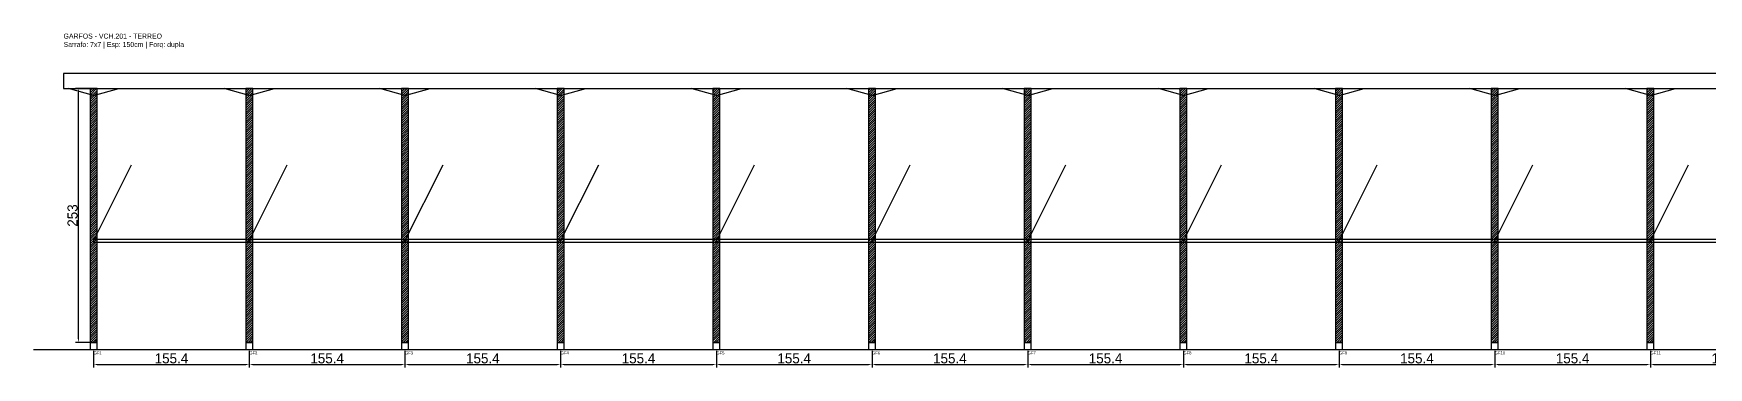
# Model space of a CAD drawing. Header units: metres. Extents: x -30 to 3353, y -25 to 308.
# Drawn here: x -30 to 1642, y -25 to 308 of the extents above; entities that cross this region are included whole.
import ezdxf

# ---------------------------------------------------------------- set-up
doc = ezdxf.new("R2010")
doc.units = ezdxf.units.M
for name, color, linetype in [('BARRA_ANCORAGEM', 1, 'Continuous'), ('COTA', 241, 'Continuous'), ('GARFOS OK', 3, 'Continuous'), ('NOME DA VIGA', 6, 'Continuous'), ('SARR_7x7', 40, 'Continuous'), ('TIRAS REESCORAMENTO', 252, 'Continuous'), ('VIGAS', 3, 'Continuous')]:
    doc.layers.add(name, color=color, linetype=linetype)
doc.dimstyles.new('EZ DXF', dxfattribs={"dimtxt": 10, "dimasz": 3.5, "dimexe": 3, "dimexo": 1.5, "dimgap": 1, "dimtad": 1, "dimdec": 1, "dimdsep": 46, "dimcen": 2.5, "dimazin": 3, "dimtfac": 1, "dimtmove": 0, "dimatfit": 3})

msp = doc.modelspace()

# ---------------------------------------------------------------- hatches: boundary and pattern name
at = {"layer": 'COTA'}
h = msp.add_hatch(dxfattribs=at)
h.set_pattern_fill('ANSI31', scale=0.5)
h.paths.add_polyline_path([(26.5, 0), (33.5, 0), (33.5, 253), (26.5, 253)])
h = msp.add_hatch(dxfattribs=at)
h.set_pattern_fill('ANSI31', scale=0.5)
h.paths.add_polyline_path([(181.87, 0), (188.87, 0), (188.87, 253), (181.87, 253)])
h = msp.add_hatch(dxfattribs=at)
h.set_pattern_fill('ANSI31', scale=0.5)
h.paths.add_polyline_path([(337.24, 0), (344.24, 0), (344.24, 253), (337.24, 253)])
h = msp.add_hatch(dxfattribs=at)
h.set_pattern_fill('ANSI31', scale=0.5)
h.paths.add_polyline_path([(492.6, 0), (499.6, 0), (499.6, 253), (492.6, 253)])
h = msp.add_hatch(dxfattribs=at)
h.set_pattern_fill('ANSI31', scale=0.5)
h.paths.add_polyline_path([(647.97, 0), (654.97, 0), (654.97, 253), (647.97, 253)])
h = msp.add_hatch(dxfattribs=at)
h.set_pattern_fill('ANSI31', scale=0.5)
h.paths.add_polyline_path([(803.34, 0), (810.34, 0), (810.34, 253), (803.34, 253)])
h = msp.add_hatch(dxfattribs=at)
h.set_pattern_fill('ANSI31', scale=0.5)
h.paths.add_polyline_path([(958.71, 0), (965.71, 0), (965.71, 253), (958.71, 253)])
h = msp.add_hatch(dxfattribs=at)
h.set_pattern_fill('ANSI31', scale=0.5)
h.paths.add_polyline_path([(1114.07, 0), (1121.07, 0), (1121.07, 253), (1114.07, 253)])
h = msp.add_hatch(dxfattribs=at)
h.set_pattern_fill('ANSI31', scale=0.5)
h.paths.add_polyline_path([(1269.44, 0), (1276.44, 0), (1276.44, 253), (1269.44, 253)])
h = msp.add_hatch(dxfattribs=at)
h.set_pattern_fill('ANSI31', scale=0.5)
h.paths.add_polyline_path([(1424.81, 0), (1431.81, 0), (1431.81, 253), (1424.81, 253)])
h = msp.add_hatch(dxfattribs=at)
h.set_pattern_fill('ANSI31', scale=0.5)
h.paths.add_polyline_path([(1580.18, 0), (1587.18, 0), (1587.18, 253), (1580.18, 253)])

# ---------------------------------------------------------------- linework, layer by layer
at = {"layer": 'BARRA_ANCORAGEM'}
for p, q in [((30, 101.2), (67.95, 177.1)), ((185.37, 101.2), (223.32, 177.1)), ((340.74, 101.2), (378.69, 177.1)), ((496.1, 101.2), (534.05, 177.1)), ((651.47, 101.2), (689.42, 177.1)), ((806.84, 101.2), (844.79, 177.1)), ((962.21, 101.2), (1000.16, 177.1)), ((1117.57, 101.2), (1155.52, 177.1)), ((1272.94, 101.2), (1310.89, 177.1)), ((1428.31, 101.2), (1466.26, 177.1)), ((1583.68, 101.2), (1621.63, 177.1))]:
    msp.add_line(p, q, dxfattribs=at)
at = {"layer": 'GARFOS OK'}
for p, q in [((30, 246), (5, 253)), ((5, 253), (55, 253)), ((30, 246), (55, 253)), ((185.37, 246), (160.37, 253)), ((160.37, 253), (210.37, 253)), ((185.37, 246), (210.37, 253)), ((340.74, 246), (315.74, 253)), ((315.74, 253), (365.74, 253)), ((340.74, 246), (365.74, 253)), ((496.1, 246), (471.1, 253)), ((471.1, 253), (521.1, 253)), ((496.1, 246), (521.1, 253)), ((651.47, 246), (626.47, 253)), ((626.47, 253), (676.47, 253)), ((651.47, 246), (676.47, 253)), ((806.84, 246), (781.84, 253)), ((781.84, 253), (831.84, 253)), ((806.84, 246), (831.84, 253)), ((962.21, 246), (937.21, 253)), ((937.21, 253), (987.21, 253)), ((962.21, 246), (987.21, 253)), ((1117.57, 246), (1092.57, 253)), ((1092.57, 253), (1142.57, 253)), ((1117.57, 246), (1142.57, 253)), ((1272.94, 246), (1247.94, 253)), ((1247.94, 253), (1297.94, 253)), ((1272.94, 246), (1297.94, 253)), ((1428.31, 246), (1403.31, 253)), ((1403.31, 253), (1453.31, 253)), ((1428.31, 246), (1453.31, 253)), ((1583.68, 246), (1558.68, 253)), ((1558.68, 253), (1608.68, 253)), ((1583.68, 246), (1608.68, 253))]:
    msp.add_line(p, q, dxfattribs=at)
at = {"layer": 'GARFOS OK', "linetype": 'CONTINUOUS'}
msp.add_line((-30, -7), (3352.72, -7), dxfattribs=at)
at = {"layer": 'GARFOS OK'}
for points in [[(26.5, 0), (33.5, 0), (33.5, 253), (26.5, 253), (26.5, 0)], [(181.87, 0), (188.87, 0), (188.87, 253), (181.87, 253), (181.87, 0)], [(337.24, 0), (344.24, 0), (344.24, 253), (337.24, 253), (337.24, 0)], [(492.6, 0), (499.6, 0), (499.6, 253), (492.6, 253), (492.6, 0)], [(647.97, 0), (654.97, 0), (654.97, 253), (647.97, 253), (647.97, 0)], [(803.34, 0), (810.34, 0), (810.34, 253), (803.34, 253), (803.34, 0)], [(958.71, 0), (965.71, 0), (965.71, 253), (958.71, 253), (958.71, 0)], [(1114.07, 0), (1121.07, 0), (1121.07, 253), (1114.07, 253), (1114.07, 0)], [(1269.44, 0), (1276.44, 0), (1276.44, 253), (1269.44, 253), (1269.44, 0)], [(1424.81, 0), (1431.81, 0), (1431.81, 253), (1424.81, 253), (1424.81, 0)], [(1580.18, 0), (1587.18, 0), (1587.18, 253), (1580.18, 253), (1580.18, 0)]]:
    msp.add_lwpolyline(points, dxfattribs=at)
at = {"layer": 'SARR_7x7'}
for points in [[(26.5, -7), (33.5, -7), (33.5, 0), (26.5, 0), (26.5, -7)], [(181.87, -7), (188.87, -7), (188.87, 0), (181.87, 0), (181.87, -7)], [(337.24, -7), (344.24, -7), (344.24, 0), (337.24, 0), (337.24, -7)], [(492.6, -7), (499.6, -7), (499.6, 0), (492.6, 0), (492.6, -7)], [(647.97, -7), (654.97, -7), (654.97, 0), (647.97, 0), (647.97, -7)], [(803.34, -7), (810.34, -7), (810.34, 0), (803.34, 0), (803.34, -7)], [(958.71, -7), (965.71, -7), (965.71, 0), (958.71, 0), (958.71, -7)], [(1114.07, -7), (1121.07, -7), (1121.07, 0), (1114.07, 0), (1114.07, -7)], [(1269.44, -7), (1276.44, -7), (1276.44, 0), (1269.44, 0), (1269.44, -7)], [(1424.81, -7), (1431.81, -7), (1431.81, 0), (1424.81, 0), (1424.81, -7)], [(1580.18, -7), (1587.18, -7), (1587.18, 0), (1580.18, 0), (1580.18, -7)]]:
    msp.add_lwpolyline(points, dxfattribs=at)
at = {"layer": 'TIRAS REESCORAMENTO'}
for points in [[(30, 100), (185.37, 100), (185.37, 102.5), (30, 102.5), (30, 100)], [(185.37, 100), (340.74, 100), (340.74, 102.5), (185.37, 102.5), (185.37, 100)], [(340.74, 100), (496.1, 100), (496.1, 102.5), (340.74, 102.5), (340.74, 100)], [(496.1, 100), (651.47, 100), (651.47, 102.5), (496.1, 102.5), (496.1, 100)], [(651.47, 100), (806.84, 100), (806.84, 102.5), (651.47, 102.5), (651.47, 100)], [(806.84, 100), (962.21, 100), (962.21, 102.5), (806.84, 102.5), (806.84, 100)], [(962.21, 100), (1117.57, 100), (1117.57, 102.5), (962.21, 102.5), (962.21, 100)], [(1117.57, 100), (1272.94, 100), (1272.94, 102.5), (1117.57, 102.5), (1117.57, 100)], [(1272.94, 100), (1428.31, 100), (1428.31, 102.5), (1272.94, 102.5), (1272.94, 100)], [(1428.31, 100), (1583.68, 100), (1583.68, 102.5), (1428.31, 102.5), (1428.31, 100)], [(1583.68, 100), (1739.04, 100), (1739.04, 102.5), (1583.68, 102.5), (1583.68, 100)]]:
    msp.add_lwpolyline(points, dxfattribs=at)
at = {"layer": 'VIGAS'}
msp.add_lwpolyline([(0, 253), (3322.72, 253), (3322.72, 268), (0, 268), (0, 253)], dxfattribs=at)

# ---------------------------------------------------------------- texts
at = {"layer": 'NOME DA VIGA'}
for s, p in [('GF1', (30, -12)), ('GF2', (185.37, -12)), ('GF3', (340.74, -12)), ('GF4', (496.1, -12)), ('GF5', (651.47, -12)), ('GF6', (806.84, -12)), ('GF7', (962.21, -12)), ('GF8', (1117.57, -12)), ('GF9', (1272.94, -12)), ('GF10', (1428.31, -12)), ('GF11', (1583.68, -12))]:
    msp.add_text(s, height=3, dxfattribs=at).set_placement(p)
at = {"layer": 'NOME DA VIGA', "insert": (0, 293), "char_height": 5, "attachment_point": 7}
msp.add_mtext('GARFOS - VCH.201 - TERREO\\PSarrafo: 7x7 | Esp: 150cm | Forq: dupla', dxfattribs=at)

# ---------------------------------------------------------------- dimensions: what is measured, and where the dimension line sits
at = {"layer": 'COTA'}
msp.add_linear_dim(base=(15, 0), p1=(30, 0), p2=(30, 253), angle=90, dimstyle='EZ DXF', dxfattribs=at).render()
for base, p1, p2 in [((30, -22), (30, -7), (185.37, -7)), ((185.37, -22), (185.37, -7), (340.74, -7)), ((340.74, -22), (340.74, -7), (496.1, -7)), ((496.1, -22), (496.1, -7), (651.47, -7)), ((651.47, -22), (651.47, -7), (806.84, -7)), ((806.84, -22), (806.84, -7), (962.21, -7)), ((962.21, -22), (962.21, -7), (1117.57, -7)), ((1117.57, -22), (1117.57, -7), (1272.94, -7)), ((1272.94, -22), (1272.94, -7), (1428.31, -7)), ((1428.31, -22), (1428.31, -7), (1583.68, -7)), ((1583.68, -22), (1583.68, -7), (1739.04, -7))]:
    msp.add_linear_dim(base=base, p1=p1, p2=p2, dimstyle='EZ DXF', dxfattribs=at).render()

doc.saveas('drawing.dxf')
